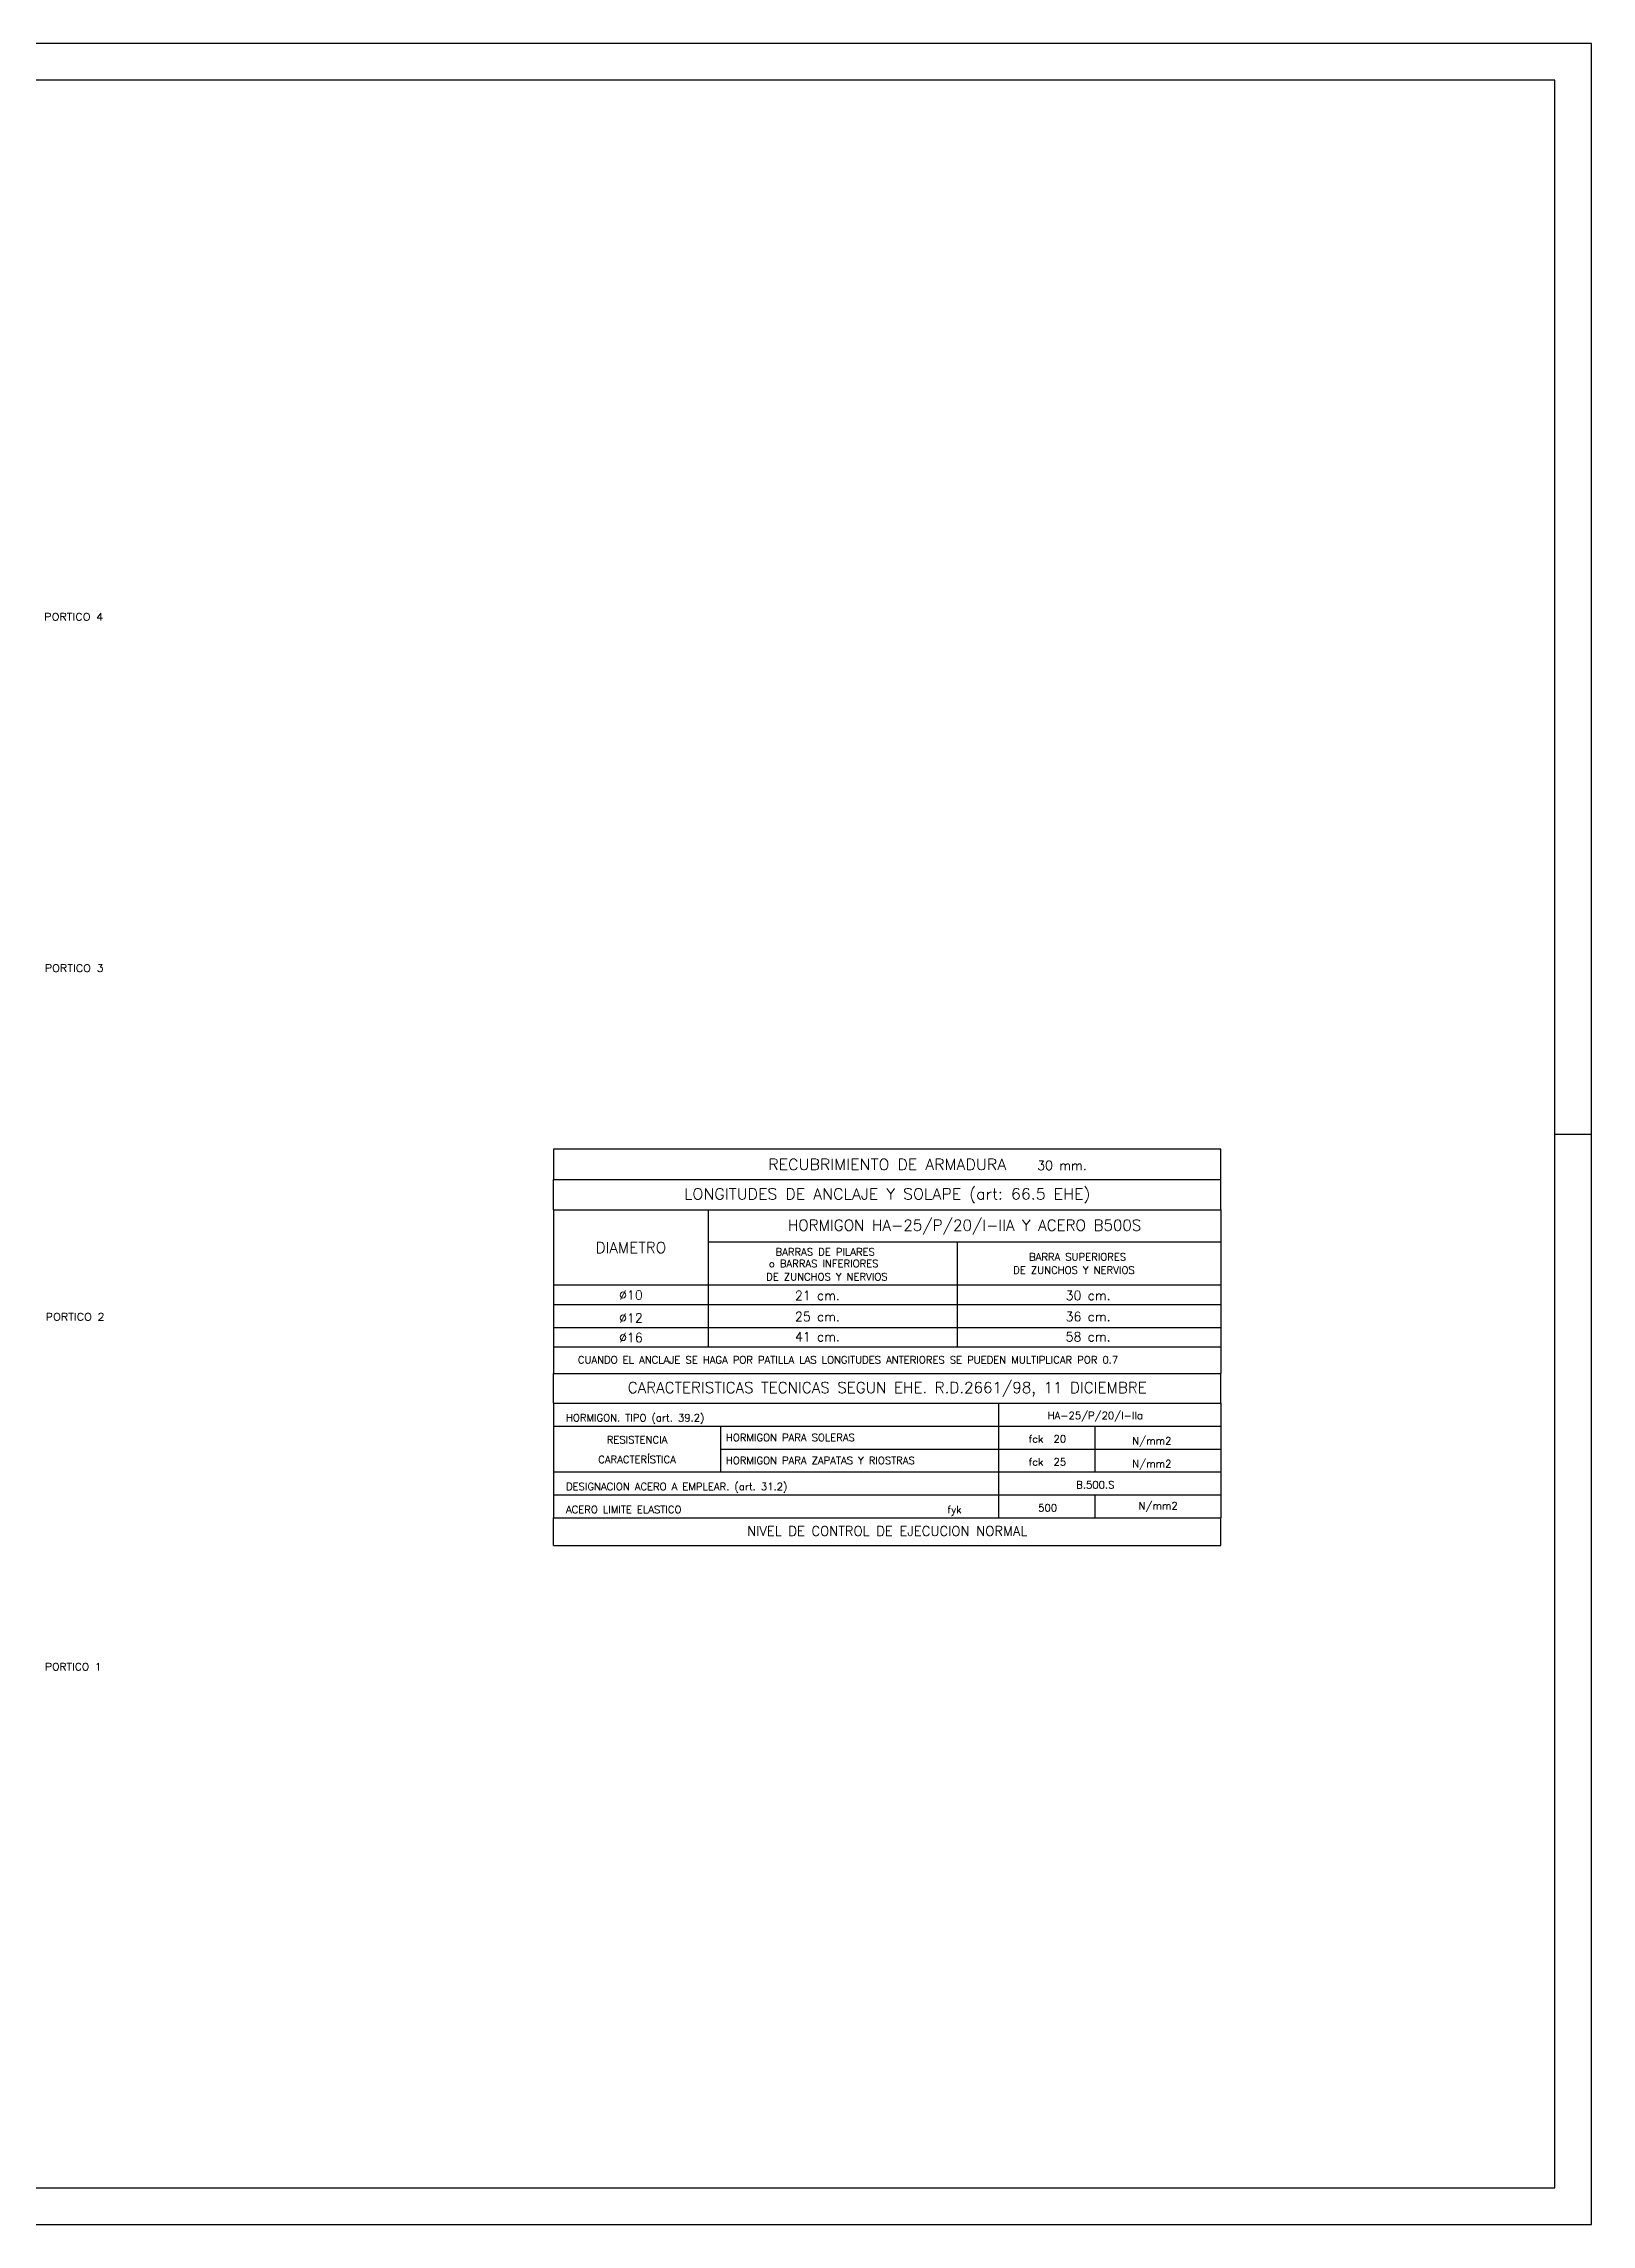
# Model space of a CAD drawing. Extents: x 10 to 42010, y 10 to 29710.
# Drawn here: x 20925 to 42010, y 10 to 29710 of the extents above; entities that cross this region are included whole.
import ezdxf
from ezdxf.enums import TextEntityAlignment as Align

# ---------------------------------------------------------------- set-up
doc = ezdxf.new("R2010")
doc.units = 0
doc.header["$MEASUREMENT"] = 0
doc.linetypes.add('CONTINUA', pattern=[0])
doc.linetypes.add('CYPELINEA', pattern=[0])
for name, color, linetype in [('015', 1, 'CONTINUOUS'), ('025', 7, 'CONTINUOUS'), ('06', 60, 'CONTINUOUS'), ('0MUROS', 7, 'CONTINUOUS'), ('AZUL', 5, 'CONTINUOUS'), ('CIANO', 4, 'CONTINUOUS'), ('DETALLES', 2, 'CONTINUOUS'), ('FORMATO', 7, 'CONTINUOUS'), ('TEXTOS', 7, 'CONTINUOUS'), ('VIG_REF_PORTICOS', 2, 'CYPELINEA'), ('VR', 3, 'CONTINUOUS')]:
    doc.layers.add(name, color=color, linetype=linetype)
doc.styles.add('ROMANS', font='SIMPLEX.SHX')
doc.styles.add('RP', font='ROMANS', dxfattribs={"height": 100})
doc.styles.get("Standard").update_dxf_attribs({"font": 'simplex.shx'})

msp = doc.modelspace()

# ---------------------------------------------------------------- linework, layer by layer
at = {"layer": '015'}
msp.add_line((41510, 14860), (42010, 14860), dxfattribs=at)
at = {"layer": '015', "linetype": 'CONTINUA'}
msp.add_lwpolyline([(10, 10), (42010, 10), (42010, 29710), (10, 29710)], close=True, dxfattribs=at)
at = {"layer": '025'}
for p, q in [((27871, 13826), (27871, 14239)), ((36964, 13826), (36964, 14239)), ((27871, 13826), (36964, 13826)), ((27871, 11598), (36964, 11598)), ((27871, 11598), (36964, 11598)), ((27871, 11195), (27871, 11598)), ((36964, 11195), (36964, 11598)), ((27871, 11195), (36964, 11195)), ((27871, 9633), (36964, 9633)), ((27871, 9258), (27871, 9633)), ((36964, 9258), (36964, 9633)), ((27871, 9258), (36964, 9258))]:
    msp.add_line(p, q, dxfattribs=at)
msp.add_lwpolyline([(27871, 14239), (36964, 14239), (36964, 14653), (27871, 14653)], close=True, dxfattribs=at)
at = {"layer": '06', "color": 6}
msp.add_lwpolyline([(1010, 510), (41510, 510), (41510, 29210), (1010, 29210)], close=True, dxfattribs=at)
at = {"layer": 'AZUL'}
for p, q in [((30214, 11651), (30214, 11652)), ((30881, 11598), (30881, 11599)), ((30204, 10740), (30204, 10741))]:
    msp.add_line(p, q, dxfattribs=at)
at = {"layer": 'CIANO'}
msp.add_line((27871, 11598), (36964, 11598), dxfattribs=at)
msp.add_line((27871, 11598), (36964, 11598), dxfattribs=at)
at = {"layer": 'VR'}
for p, q in [((27871, 13826), (27871, 11598)), ((29978, 13826), (29978, 11956)), ((36964, 13826), (36964, 11598)), ((36964, 13389), (29978, 13389)), ((33370, 13389), (33370, 11956)), ((36964, 12800), (27871, 12800)), ((36964, 12534), (27871, 12534)), ((36964, 12221), (27871, 12221)), ((36964, 11956), (27871, 11956)), ((27871, 11195), (27871, 9633)), ((33938, 9633), (33938, 11195)), ((36964, 11195), (36964, 9633)), ((27871, 10883), (36964, 10883)), ((30147, 10883), (30147, 10258)), ((35252, 10258), (35252, 10883)), ((30147, 10570), (36964, 10570)), ((27871, 10258), (36964, 10258)), ((27871, 9945), (36964, 9945)), ((35252, 9633), (35252, 9945))]:
    msp.add_line(p, q, dxfattribs=at)

# ---------------------------------------------------------------- texts
at = {"layer": '0MUROS', "linetype": 'Continuous', "style": 'ROMANS'}
for s, p in [('HORMIGON HA-25/P/20/I-IIA Y ACERO B500S', (33471, 13607)), ('DIAMETRO', (28925, 13313))]:
    msp.add_text(s, height=150.4, dxfattribs=at).set_placement(p, align=Align.MIDDLE)
at = {"layer": '0MUROS', "style": 'ROMANS'}
msp.add_text('NIVEL DE CONTROL DE EJECUCION NORMAL', height=131.24, dxfattribs=at).set_placement((32417, 9453), align=Align.MIDDLE)
at = {"layer": 'DETALLES', "style": 'ROMANS'}
for s, height, p in [('o BARRAS INFERIORES', 100.26, (30804, 13045)), ('BARRAS DE PILARES', 100.26, (30896, 13204)), ('BARRA SUPERIORES', 100.26, (34349, 13136)), ('DE ZUNCHOS Y NERVIOS', 100.26, (30768, 12866)), ('DE ZUNCHOS Y NERVIOS', 100.26, (34134, 12957)), ('21 cm.', 125.3, (31160, 12598)), ('30 cm.', 125.3, (34848, 12598)), ('25 cm.', 125.3, (31160, 12311)), ('36 cm.', 125.3, (34848, 12311)), ('41 cm.', 125.3, (31160, 12036)), ('58 cm.', 125.3, (34848, 12036)), ('CUANDO EL ANCLAJE SE HAGA POR PATILLA LAS LONGITUDES ANTERIORES SE PUEDEN MULTIPLICAR POR 0.7', 100.26, (28203, 11733)), ('HORMIGON. TIPO (art. 39.2)', 100.26, (28041, 10945)), ('N/mm2', 100.3, (35756, 10633)), ('N/mm2', 100.3, (35756, 10320)), ('DESIGNACION ACERO A EMPLEAR. (art. 31.2)', 100.26, (28041, 10008)), ('ACERO LIMITE ELASTICO', 100.26, (28041, 9695)), ('fyk', 100.3, (33237, 9695))]:
    msp.add_text(s, height=height, dxfattribs=at).set_placement(p)
for s, height, p in [('%%C10', 125.3, (28925, 12667)), ('%%C12', 125.3, (28925, 12354)), ('%%C16', 125.3, (28925, 12088)), ('HA-25/P/20/I-IIa', 100.26, (35252, 11019)), ('RESISTENCIA', 100.26, (29009, 10696)), ('fck  20', 100.3, (34598, 10707)), ('CARACTERÍSTICA', 100.26, (29009, 10444)), ('fck  25', 100.3, (34598, 10394)), ('B.500.S', 100.3, (35252, 10082)), ('500', 100.3, (34602, 9768)), ('N/mm2', 100.3, (36108, 9789))]:
    msp.add_text(s, height=height, dxfattribs=at).set_placement(p, align=Align.MIDDLE)
for s, p in [('HORMIGON PARA SOLERAS', (30219, 10726)), ('HORMIGON PARA ZAPATAS Y RIOSTRAS', (30219, 10414))]:
    msp.add_text(s, height=100.26, dxfattribs=at).set_placement(p, align=Align.MIDDLE_LEFT)
at = {"layer": 'FORMATO', "color": 7, "style": 'ROMANS', "width": 1.05}
for s, p in [('RECUBRIMIENTO DE ARMADURA', (32417, 14446)), ('LONGITUDES DE ANCLAJE Y SOLAPE (art: 66.5 EHE)', (32417, 14033))]:
    msp.add_text(s, height=150.4, dxfattribs=at).set_placement(p, align=Align.MIDDLE)
at = {"layer": 'FORMATO', "color": 7, "style": 'ROMANS'}
msp.add_text('CARACTERISTICAS TECNICAS SEGUN EHE. R.D.2661/98, 11 DICIEMBRE', height=150.4, dxfattribs=at).set_placement((32417, 11396), align=Align.MIDDLE)
at = {"layer": 'TEXTOS', "style": 'RP'}
msp.add_text('30 mm.', height=125, dxfattribs=at).set_placement((34798, 14432), align=Align.MIDDLE)
at = {"layer": 'VIG_REF_PORTICOS'}
for s, width, p, p2 in [('PORTICO 4', 1.009132, (20933, 21854), (21736, 21854)), ('PORTICO 3', 1.015211, (20940, 17070), (21743, 17070)), ('PORTICO 2', 1.015211, (20952, 12320), (21755, 12320)), ('PORTICO 1', 1.029268, (20943, 7555), (21713, 7555))]:
    msp.add_text(s, height=100, dxfattribs=dict(at, width=width)).set_placement(p, p2, align=Align.FIT)

doc.saveas('drawing.dxf')
